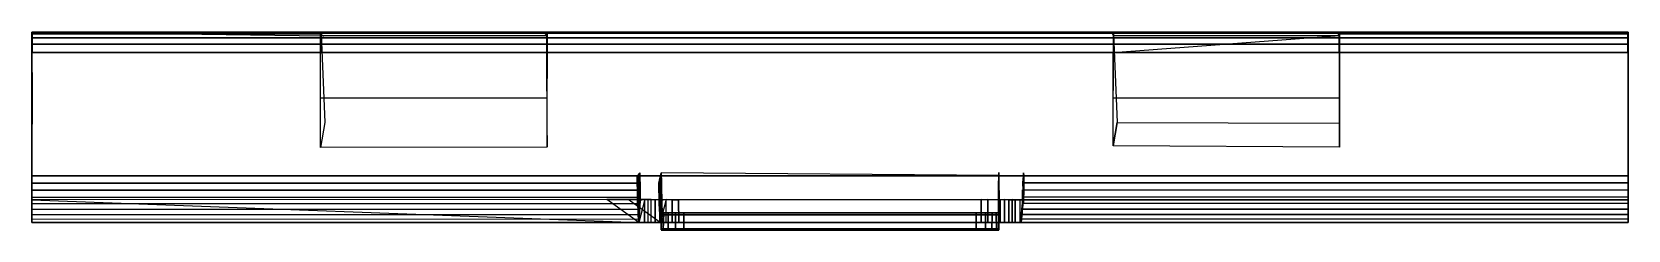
# Model space of a CAD drawing. Header units: millimetres. Extents: x -71 to 71, y -38 to -20.
import ezdxf

# ---------------------------------------------------------------- set-up
doc = ezdxf.new("R2010")
doc.units = ezdxf.units.MM
doc.layers.add('3D', color=1, linetype='Continuous')

msp = doc.modelspace()

# ---------------------------------------------------------------- linework, layer by layer
at = {"layer": '3D'}
for points in [[(70.48, -20.19, 68.66), (70.5, -20.09, 68), (-70.5, -20.09, 68), (-70.48, -20.19, 68.66)], [(-70.5, -20.09, 68), (-70.5, -20.26, 62.96), (-44.99, -20.29, 62.95), (-44.75, -20.47, 67.98)], [(-70.5, -21.9, 62.96), (-70.5, -20.26, 62.96), (-70.5, -20.11, 67.98), (-70.48, -21.9, 66.75)], [(-70.5, -20.11, 67.98), (-70.48, -20.21, 68.64), (-70.5, -22.04, 67.3), (-70.48, -21.9, 66.75)], [(-70.48, -21.9, 66.75), (-70.5, -20.13, 66.65), (-70.5, -20.26, 62.96), (-70.5, -21.9, 62.96)], [(70.5, -20.61, 69.34), (70.48, -20.19, 68.66), (-70.48, -20.19, 68.66), (-70.5, -20.61, 69.34)], [(-70.48, -20.21, 68.64), (-70.5, -20.64, 69.32), (-70.5, -22.3, 67.66), (-70.5, -22.04, 67.3)], [(70.5, -21.17, 69.71), (70.5, -20.61, 69.34), (-70.5, -20.61, 69.34), (-70.5, -21.17, 69.71)], [(-70.5, -20.64, 69.32), (-70.5, -21.19, 69.7), (-70.5, -22.82, 68), (-70.5, -22.3, 67.66)], [(-45, -20.41, 59.06), (-25, -20.4, 59.06), (-25.24, -20.09, 68), (-45.09, -20.09, 68)], [(-44.96, -20.27, 62.97), (-44.99, -21.9, 62.97), (-45, -21.9, 58.67), (-45, -20.41, 59.06)], [(-44.96, -20.27, 62.97), (-44.62, -28.07, 62.79), (-45, -30.26, 59.14), (-45, -20.41, 59.06)], [(-25, -20.27, 62.96), (-25.03, -21.9, 62.97), (-25, -21.9, 58.68), (-25, -20.4, 59.06)], [(-24.99, -20.27, 62.97), (-25, -28.12, 62.79), (-24.99, -30.25, 59.14), (-25, -20.4, 59.06)], [(25, -20.41, 59.06), (45, -20.4, 59.05), (44.75, -20.09, 68), (24.91, -20.09, 68)], [(25.04, -20.27, 62.96), (25.38, -28.07, 62.79), (25, -30.13, 59.3), (25.03, -20.4, 59.05)], [(45, -20.4, 59.05), (45, -25.9, 58.67), (25, -25.92, 58.69), (25, -21.9, 58.67)], [(70.5, -20.09, 68), (70.5, -20.26, 62.96), (44.99, -20.26, 62.97), (44.75, -20.09, 68)], [(70.5, -20.26, 62.96), (70.5, -21.9, 62.96), (44.99, -21.9, 62.97), (44.99, -20.26, 62.97)], [(45, -20.27, 62.96), (44.99, -28.12, 62.78), (45, -30.25, 59.13), (45, -20.4, 59.05)], [(70.48, -21.9, 66.74), (70.5, -20.09, 68), (70.5, -20.26, 62.96), (70.5, -21.9, 62.96)], [(70.48, -21.9, 66.74), (70.5, -22.01, 67.32), (70.48, -20.19, 68.66), (70.5, -20.09, 68)], [(70.5, -22.01, 67.32), (70.5, -22.27, 67.67), (70.5, -20.61, 69.34), (70.48, -20.19, 68.66)], [(70.5, -22.27, 67.67), (70.5, -22.79, 68.02), (70.5, -21.17, 69.71), (70.5, -20.61, 69.34)], [(70.5, -21.89, 69.86), (70.5, -21.17, 69.71), (-70.5, -21.17, 69.71), (-70.5, -21.89, 69.86)], [(-70.5, -21.19, 69.7), (-70.5, -22.82, 68), (-70.5, -23.56, 68), (-70.5, -21.91, 69.85)], [(70.5, -32.76, 69.86), (70.5, -21.89, 69.86), (-70.5, -21.89, 69.86), (-70.5, -32.76, 69.86)], [(-70.5, -21.89, 69.86), (70.5, -21.89, 69.86), (70.5, -32.76, 69.86), (-70.5, -32.76, 69.86)], [(-70.5, -21.9, 62.96), (-70.48, -21.9, 66.75), (70.5, -21.9, 66.74), (70.5, -21.9, 62.96)], [(-70.5, -23.56, 68), (-70.5, -21.91, 69.85), (-70.5, -32.78, 69.85), (-70.5, -32.03, 65.74)], [(-25, -21.9, 58.68), (-25, -25.9, 58.68), (-45, -25.92, 58.69), (-45, -21.9, 58.67)], [(70.5, -21.89, 69.86), (70.5, -23.53, 68.01), (70.5, -22.79, 68.02), (70.5, -21.17, 69.71)], [(70.5, -32, 65.76), (70.5, -32.76, 69.86), (70.5, -21.89, 69.86), (70.5, -23.53, 68.01)], [(-70.5, -23.54, 68.01), (-70.49, -23.72, 69.86), (-70.5, -32.78, 69.85), (-70.5, -32.03, 65.74)], [(-25, -25.9, 58.69), (-25, -30.25, 59.14), (-45, -30.28, 59.12), (-45, -25.92, 58.69)], [(45, -25.9, 58.68), (45, -30.25, 59.13), (25, -30.13, 59.3), (25, -25.92, 58.69)], [(25, -30.13, 59.3), (25.38, -28.07, 62.79), (44.99, -28.12, 62.78), (45, -30.25, 59.13)], [(-70.5, -33.05, 65.47), (-70.5, -32.03, 65.74), (-70.5, -35.75, 68.77), (-70.5, -36.21, 68.31)], [(-70.5, -32.03, 65.74), (-70.5, -34.67, 69.44), (-70.5, -35.75, 68.77), (-70.5, -32.03, 65.74)], [(-70.5, -34.67, 69.44), (-70.5, -32.03, 65.74), (-70.5, -33.42, 69.8), (-70.5, -34.67, 69.44)], [(-70.5, -33.42, 69.8), (-70.5, -32.03, 65.74), (-70.5, -32.78, 69.85), (-70.5, -33.42, 69.8)], [(70.5, -36.19, 68.33), (70.5, -35.72, 68.78), (70.5, -32, 65.76), (70.5, -33.03, 65.49)], [(70.5, -32, 65.76), (70.5, -35.72, 68.78), (70.5, -34.64, 69.46), (70.5, -32, 65.76)], [(70.5, -34.64, 69.46), (70.5, -33.4, 69.82), (70.5, -32, 65.76), (70.5, -34.64, 69.46)], [(70.5, -33.4, 69.82), (70.5, -32.76, 69.86), (70.5, -32, 65.76), (70.5, -33.4, 69.82)], [(-70.5, -33.42, 69.8), (-70.5, -32.78, 69.85), (-17.02, -32.76, 69.86), (-17.02, -33.42, 69.8)], [(-70.5, -33.84, 65.24), (-70.5, -33.05, 65.47), (-70.5, -36.21, 68.31), (-70.5, -36.6, 67.81)], [(-70.5, -34.05, 69.67), (-70.5, -33.42, 69.8), (-17.02, -33.42, 69.8), (-17.01, -34.05, 69.67)], [(-70.5, -34.88, 64.97), (-70.5, -33.84, 65.24), (-70.5, -36.6, 67.81), (-70.5, -36.9, 67.27)], [(-17.01, -34.05, 69.67), (-17.02, -33.42, 69.8), (-16.8, -32.5, 65.61), (-17.01, -34.05, 69.67)], [(-17.02, -33.42, 69.8), (-17.02, -32.76, 69.86), (-16.8, -32.5, 65.61), (-17.02, -33.42, 69.8)], [(-17, -34.66, 69.44), (-17.01, -34.05, 69.67), (-16.8, -32.5, 65.61), (-16.79, -32.74, 65.55)], [(-17, -35.22, 69.15), (-17, -34.66, 69.44), (-16.79, -32.73, 65.55), (-16.79, -33.14, 65.47)], [(-16.96, -35.72, 68.75), (-17, -35.22, 69.15), (-16.79, -33.14, 65.47), (-16.78, -33.43, 65.36)], [(-16.94, -36.19, 68.32), (-16.96, -35.72, 68.75), (-16.78, -33.43, 65.36), (-16.78, -33.77, 65.27)], [(-16.92, -36.63, 67.78), (-16.94, -36.19, 68.32), (-16.78, -33.77, 65.27), (-16.77, -34.3, 65.15)], [(-15.11, -34.01, 69.57), (-15.12, -33.42, 69.8), (-14.9, -32.5, 65.61), (-15.11, -34.01, 69.57)], [(-15.12, -33.42, 69.8), (-14.9, -32.7, 69.79), (-14.9, -32.5, 65.61), (-15.12, -33.42, 69.8)], [(-15.1, -34.61, 69.35), (-15.11, -34.01, 69.57), (-14.9, -32.5, 65.61), (-14.9, -32.74, 65.55)], [(-15.1, -35.22, 69.15), (-15.1, -34.61, 69.35), (-14.9, -32.73, 65.55), (-14.89, -33.14, 65.47)], [(-15.07, -35.72, 68.75), (-15.1, -35.22, 69.15), (-14.89, -33.14, 65.47), (-14.89, -33.43, 65.36)], [(-15.04, -36.19, 68.32), (-15.07, -35.72, 68.75), (-14.89, -33.43, 65.36), (-14.88, -33.77, 65.27)], [(-15.02, -36.63, 67.78), (-15.04, -36.19, 68.32), (-14.88, -33.77, 65.27), (-14.88, -34.3, 65.15)], [(-14.9, -32.5, 69.86), (-14.84, -36.2, 68.52), (14.88, -36.22, 68.5), (14.9, -32.73, 69.8)], [(14.88, -35.12, 68.91), (14.89, -34.48, 69.15), (14.91, -32.72, 65.55), (14.91, -33.13, 65.47)], [(14.88, -35.69, 68.69), (14.88, -35.12, 68.91), (14.91, -33.13, 65.47), (14.92, -33.42, 65.36)], [(14.88, -36.22, 68.5), (14.88, -35.69, 68.69), (14.92, -33.42, 65.36), (14.92, -33.76, 65.27)], [(14.88, -36.63, 67.78), (14.88, -36.22, 68.5), (14.92, -33.76, 65.27), (14.93, -34.29, 65.15)], [(14.89, -34.48, 69.15), (14.89, -33.92, 69.35), (14.91, -32.49, 65.61), (14.91, -32.73, 65.55)], [(14.89, -33.92, 69.35), (14.9, -33.37, 69.56), (14.91, -32.49, 65.61), (14.89, -33.92, 69.35)], [(14.9, -33.37, 69.56), (14.9, -32.73, 69.8), (14.91, -32.49, 65.61), (14.9, -33.37, 69.56)], [(16.92, -36.6, 67.79), (16.94, -36.17, 68.34), (17.12, -33.79, 65.34), (17.13, -34.32, 65.22)], [(16.94, -36.17, 68.34), (16.97, -35.72, 68.79), (17.12, -33.44, 65.43), (17.12, -33.79, 65.34)], [(16.97, -35.72, 68.79), (17.08, -35.14, 68.98), (17.11, -33.15, 65.54), (17.12, -33.44, 65.43)], [(17.02, -33.4, 69.82), (17.1, -32.76, 69.86), (70.5, -32.76, 69.86), (70.5, -33.4, 69.82)], [(17.05, -34.03, 69.68), (17.02, -33.4, 69.82), (70.5, -33.4, 69.82), (70.5, -34.02, 69.69)], [(17.08, -35.14, 68.98), (17.09, -34.5, 69.21), (17.11, -32.75, 65.62), (17.11, -33.15, 65.54)], [(17.09, -34.5, 69.21), (17.09, -33.95, 69.42), (17.1, -32.52, 65.68), (17.11, -32.75, 65.62)], [(17.09, -33.95, 69.42), (17.09, -33.39, 69.63), (17.1, -32.52, 65.68), (17.09, -33.95, 69.42)], [(17.09, -33.39, 69.63), (17.1, -32.76, 69.86), (17.1, -32.52, 65.68), (17.09, -33.39, 69.63)], [(70.5, -36.58, 67.83), (70.5, -36.19, 68.33), (70.5, -33.02, 65.48), (70.5, -33.81, 65.26)], [(70.5, -36.89, 67.26), (70.5, -36.58, 67.83), (70.5, -33.81, 65.26), (70.5, -34.86, 64.99)], [(-70.5, -34.67, 69.44), (-70.5, -34.05, 69.67), (-17.01, -34.05, 69.67), (-17, -34.66, 69.44)], [(-70.5, -35.23, 69.15), (-70.5, -34.67, 69.44), (-17, -34.66, 69.44), (-17, -35.22, 69.15)], [(-70.5, -34.88, 29.47), (-70.5, -34.88, 64.97), (-16.9, -36.89, 67.28), (-19.72, -34.87, 29.55)], [(-70.5, -34.88, 29.47), (-70.5, -34.88, 64.97), (-70.5, -36.9, 67.27), (-70.5, -36.9, 29.47)], [(-70.5, -35.75, 68.77), (-70.5, -35.23, 69.15), (-17, -35.22, 69.15), (-16.96, -35.72, 68.75)], [(-13.38, -34.9, 54.17), (-19.72, -34.87, 29.55), (19.71, -34.88, 29.53), (13.36, -34.85, 54.17)], [(-19.72, -34.87, 29.55), (-13.38, -34.9, 54.17), (-13.94, -34.88, 54.24), (-19.72, -34.87, 29.55)], [(-13.94, -34.88, 54.24), (-13.94, -34.88, 54.24), (-19.72, -34.87, 29.55), (-13.94, -34.88, 54.24)], [(-19.72, -34.87, 29.55), (-15.04, -34.87, 54.65), (-13.94, -34.88, 54.24), (-19.72, -34.87, 29.55)], [(-15.04, -34.87, 54.65), (-15.43, -34.88, 55.01), (-19.72, -34.87, 29.55), (-15.04, -34.87, 54.65)], [(-15.43, -34.88, 55.01), (-15.81, -34.87, 55.43), (-19.72, -34.87, 29.55), (-15.43, -34.88, 55.01)], [(-15.81, -34.87, 55.43), (-16.09, -34.88, 55.93), (-19.72, -34.87, 29.55), (-15.81, -34.87, 55.43)], [(-16.09, -34.88, 55.93), (-16.37, -34.87, 57.05), (-19.72, -34.87, 29.55), (-16.09, -34.88, 55.93)], [(-16.37, -34.87, 57.05), (-16.9, -36.89, 67.28), (-19.72, -34.87, 29.55), (-16.37, -34.87, 57.05)], [(-14.48, -34.87, 57.05), (-15.01, -36.89, 67.28), (-17.83, -34.87, 29.55), (-14.48, -34.87, 57.05)], [(-16.77, -34.96, 65.08), (-16.9, -36.89, 67.28), (-16.92, -36.63, 67.78), (-16.77, -34.3, 65.15)], [(-16.38, -36.89, 57.04), (-16.37, -34.87, 57.05), (-16.77, -34.96, 65.08), (-16.9, -36.89, 67.28)], [(-16.09, -36.9, 55.93), (-16.37, -36.9, 57.05), (-16.37, -34.87, 57.05), (-16.09, -34.88, 55.93)], [(-16.09, -36.9, 55.93), (-15.81, -36.9, 55.43), (-15.81, -34.87, 55.43), (-16.09, -34.88, 55.93)], [(-15.81, -36.9, 55.43), (-15.81, -34.87, 55.43), (-15.43, -34.88, 55.01), (-15.43, -36.9, 55.01)], [(-15.43, -36.9, 55.01), (-15.43, -34.88, 55.01), (-15.04, -34.87, 54.65), (-15.04, -36.9, 54.65)], [(-15.04, -36.9, 54.65), (-15.04, -34.87, 54.65), (-13.94, -34.88, 54.24), (-13.95, -36.9, 54.24)], [(-14.87, -34.96, 65.08), (-15.01, -36.89, 67.28), (-15.02, -36.63, 67.78), (-14.88, -34.3, 65.15)], [(-14.48, -36.89, 57.04), (-14.48, -34.87, 57.05), (-14.87, -34.96, 65.08), (-15.01, -36.89, 67.28)], [(-13.95, -36.9, 54.24), (-13.94, -34.88, 54.24), (-13.38, -34.9, 54.17), (-13.36, -36.9, 54.16)], [(-13.36, -36.9, 54.16), (-13.38, -34.9, 54.17), (13.36, -34.85, 54.17), (13.36, -36.87, 54.17)], [(19.71, -34.88, 29.53), (13.36, -34.85, 54.17), (13.93, -34.87, 54.22), (19.71, -34.88, 29.53)], [(13.36, -36.87, 54.17), (13.36, -34.85, 54.17), (13.93, -34.87, 54.22), (13.93, -36.89, 54.22)], [(13.93, -34.87, 54.22), (13.93, -34.87, 54.22), (19.71, -34.88, 29.53), (13.93, -34.87, 54.22)], [(19.71, -34.88, 29.53), (15.02, -34.88, 54.63), (13.93, -34.87, 54.22), (19.71, -34.88, 29.53)], [(13.93, -36.89, 54.22), (13.93, -34.87, 54.22), (15.02, -34.88, 54.63), (15.02, -36.9, 54.63)], [(14.9, -37.54, 65.26), (14.9, -37.41, 66.4), (14.88, -36.63, 67.78), (14.93, -34.29, 65.15)], [(15.02, -34.88, 54.63), (15.42, -34.87, 54.99), (19.71, -34.88, 29.53), (15.02, -34.88, 54.63)], [(15.02, -36.9, 54.63), (15.02, -34.88, 54.63), (15.42, -34.87, 54.99), (15.42, -36.89, 54.99)], [(15.42, -34.87, 54.99), (15.79, -34.88, 55.41), (19.71, -34.88, 29.53), (15.42, -34.87, 54.99)], [(15.42, -36.89, 54.99), (15.42, -34.87, 54.99), (15.79, -34.88, 55.41), (15.79, -36.9, 55.41)], [(15.79, -34.88, 55.41), (16.08, -34.87, 55.91), (19.71, -34.88, 29.53), (15.79, -34.88, 55.41)], [(15.79, -36.9, 55.41), (15.79, -34.88, 55.41), (16.08, -34.87, 55.91), (16.08, -36.9, 55.91)], [(16.08, -34.87, 55.91), (16.35, -34.88, 57.01), (19.71, -34.88, 29.53), (16.08, -34.87, 55.91)], [(16.08, -36.9, 55.91), (16.08, -34.87, 55.91), (16.35, -34.88, 57.01), (16.35, -36.9, 57.01)], [(16.35, -34.88, 57.01), (16.77, -34.9, 64.99), (19.71, -34.88, 29.53), (16.35, -34.88, 57.01)], [(16.35, -34.89, 57.03), (16.77, -34.9, 65), (16.77, -36.9, 65), (16.35, -36.9, 57.01)], [(16.77, -36.9, 65), (16.89, -36.9, 67.27), (16.92, -36.6, 67.79), (17.13, -34.32, 65.22)], [(70.5, -34.88, 29.47), (70.5, -34.86, 64.99), (16.77, -34.9, 65), (19.71, -34.88, 29.53)], [(16.96, -35.7, 68.77), (17, -35.19, 69.17), (70.5, -35.2, 69.16), (70.5, -35.72, 68.78)], [(17, -34.63, 69.46), (17.01, -34.02, 69.68), (70.5, -34.02, 69.69), (70.5, -34.64, 69.46)], [(17, -35.19, 69.17), (17, -34.63, 69.46), (70.5, -34.64, 69.46), (70.5, -35.2, 69.16)], [(70.5, -36.9, 29.47), (70.5, -36.9, 67.27), (70.5, -34.86, 64.99), (70.5, -34.88, 29.47)], [(-70.5, -36.21, 68.31), (-70.5, -35.75, 68.77), (-16.96, -35.72, 68.75), (-16.94, -36.2, 68.32)], [(-70.5, -36.6, 67.81), (-70.5, -36.21, 68.31), (-16.94, -36.19, 68.32), (-16.92, -36.63, 67.77)], [(-16.9, -36.89, 67.28), (-16.92, -36.63, 67.78), (-70.5, -36.6, 67.81), (-70.5, -36.9, 67.27)], [(-14.9, -36.05, 57.66), (-14.89, -36.04, 63.22), (14.89, -36.05, 63.27), (14.9, -36.05, 57.66)], [(-14.73, -37.55, 56.85), (-14.9, -37.51, 57.68), (-14.9, -36.05, 57.66), (-14.69, -36.05, 56.77)], [(-14.9, -37.51, 57.68), (-14.9, -36.05, 57.66), (-14.9, -36.05, 63.28), (-14.9, -37.54, 63.23)], [(14.9, -36.05, 57.66), (14.69, -36.05, 56.78), (-14.69, -36.05, 56.77), (-14.9, -36.05, 57.66)], [(-14.84, -36.2, 68.52), (-14.9, -37.42, 66.34), (14.9, -37.41, 66.4), (14.88, -36.22, 68.5)], [(-14.31, -37.55, 56.25), (-14.73, -37.55, 56.85), (-14.69, -36.05, 56.77), (-14.31, -36.05, 56.25)], [(14.69, -36.05, 56.78), (14.32, -36.05, 56.26), (-14.31, -36.05, 56.25), (-14.69, -36.05, 56.77)], [(-13.64, -37.55, 55.81), (-14.31, -37.55, 56.25), (-14.31, -36.05, 56.25), (-13.65, -36.05, 55.81)], [(-14.31, -36.05, 56.25), (-13.65, -36.05, 55.81), (13.74, -36.05, 55.85), (14.32, -36.05, 56.26)], [(-12.9, -37.55, 55.66), (-13.64, -37.55, 55.81), (-13.65, -36.05, 55.81), (-12.9, -36.05, 55.66)], [(13.74, -36.05, 55.85), (12.9, -36.05, 55.66), (-12.9, -36.05, 55.66), (-13.65, -36.05, 55.81)], [(-12.9, -37.55, 55.66), (-12.9, -36.05, 55.66), (12.9, -36.05, 55.66), (12.9, -37.55, 55.67)], [(12.9, -36.05, 55.66), (13.74, -36.05, 55.85), (13.73, -37.55, 55.85), (12.9, -37.55, 55.67)], [(13.74, -36.05, 55.85), (14.32, -36.05, 56.26), (14.31, -37.55, 56.25), (13.73, -37.55, 55.85)], [(14.32, -36.05, 56.26), (14.69, -36.05, 56.78), (14.72, -37.55, 56.83), (14.31, -37.55, 56.25)], [(14.69, -36.05, 56.78), (14.9, -36.05, 57.66), (14.89, -37.55, 57.67), (14.72, -37.55, 56.83)], [(14.9, -36.05, 57.66), (14.9, -36.05, 63.28), (14.9, -37.51, 62.8), (14.89, -37.55, 57.67)], [(70.5, -36.9, 67.27), (70.5, -36.58, 67.83), (16.92, -36.6, 67.79), (16.89, -36.9, 67.27)], [(16.92, -36.6, 67.79), (16.94, -36.17, 68.34), (70.5, -36.19, 68.33), (70.5, -36.58, 67.83)], [(16.94, -36.17, 68.34), (16.96, -35.7, 68.77), (70.5, -35.72, 68.78), (70.5, -36.19, 68.33)], [(-70.5, -36.9, 29.47), (-70.5, -36.9, 67.27), (-16.9, -36.89, 67.28), (-19.72, -36.9, 29.55)], [(-13.36, -36.9, 54.16), (-19.72, -36.9, 29.55), (19.71, -36.9, 29.53), (13.36, -36.87, 54.17)], [(-16.37, -36.9, 57.05), (-16.9, -36.89, 67.28), (-19.72, -36.9, 29.55), (-16.37, -36.9, 57.05)], [(-19.72, -36.9, 29.55), (-13.36, -36.9, 54.16), (-13.95, -36.9, 54.24), (-19.72, -36.9, 29.55)], [(-13.95, -36.9, 54.24), (-13.95, -36.9, 54.24), (-19.72, -36.9, 29.55), (-13.95, -36.9, 54.24)], [(-19.72, -36.9, 29.55), (-15.04, -36.9, 54.65), (-13.95, -36.9, 54.24), (-19.72, -36.9, 29.55)], [(-15.04, -36.9, 54.65), (-15.43, -36.9, 55.01), (-19.72, -36.9, 29.55), (-15.04, -36.9, 54.65)], [(-15.43, -36.9, 55.01), (-15.81, -36.9, 55.43), (-19.72, -36.9, 29.55), (-15.43, -36.9, 55.01)], [(-15.81, -36.9, 55.43), (-16.09, -36.9, 55.93), (-19.72, -36.9, 29.55), (-15.81, -36.9, 55.43)], [(-16.09, -36.9, 55.93), (-16.37, -36.9, 57.05), (-19.72, -36.9, 29.55), (-16.09, -36.9, 55.93)], [(-14.9, -37.54, 63.23), (-14.9, -37.42, 66.34), (14.9, -37.41, 66.4), (14.9, -37.51, 62.8)], [(-14.9, -37.51, 57.68), (-14.9, -37.54, 63.23), (14.9, -37.51, 62.8), (14.89, -37.55, 57.67)], [(14.9, -37.55, 57.67), (14.7, -37.55, 56.79), (-14.69, -37.55, 56.78), (-14.9, -37.55, 57.67)], [(14.7, -37.55, 56.79), (14.33, -37.55, 56.27), (-14.31, -37.55, 56.26), (-14.69, -37.55, 56.78)], [(-14.31, -37.55, 56.26), (-13.65, -37.55, 55.82), (13.74, -37.55, 55.86), (14.33, -37.55, 56.27)], [(13.74, -37.55, 55.86), (12.9, -37.55, 55.67), (-12.9, -37.55, 55.67), (-13.65, -37.55, 55.82)], [(19.71, -36.9, 29.53), (13.36, -36.87, 54.17), (13.93, -36.89, 54.22), (19.71, -36.9, 29.53)], [(13.93, -36.89, 54.22), (13.93, -36.89, 54.22), (19.71, -36.9, 29.53), (13.93, -36.89, 54.22)], [(19.71, -36.9, 29.53), (15.02, -36.9, 54.63), (13.93, -36.89, 54.22), (19.71, -36.9, 29.53)], [(15.02, -36.9, 54.63), (15.42, -36.89, 54.99), (19.71, -36.9, 29.53), (15.02, -36.9, 54.63)], [(15.42, -36.89, 54.99), (15.79, -36.9, 55.41), (19.71, -36.9, 29.53), (15.42, -36.89, 54.99)], [(15.79, -36.9, 55.41), (16.08, -36.9, 55.91), (19.71, -36.9, 29.53), (15.79, -36.9, 55.41)], [(16.08, -36.89, 55.91), (16.35, -36.9, 57.01), (19.71, -36.9, 29.53), (16.08, -36.9, 55.91)], [(16.35, -36.9, 57.01), (16.89, -36.9, 67.27), (19.71, -36.9, 29.53), (16.35, -36.9, 57.01)], [(70.5, -36.9, 29.47), (70.5, -36.9, 67.27), (16.89, -36.9, 67.27), (19.71, -36.9, 29.53)]]:
    msp.add_3dface(points, dxfattribs=at)

doc.saveas('drawing.dxf')
